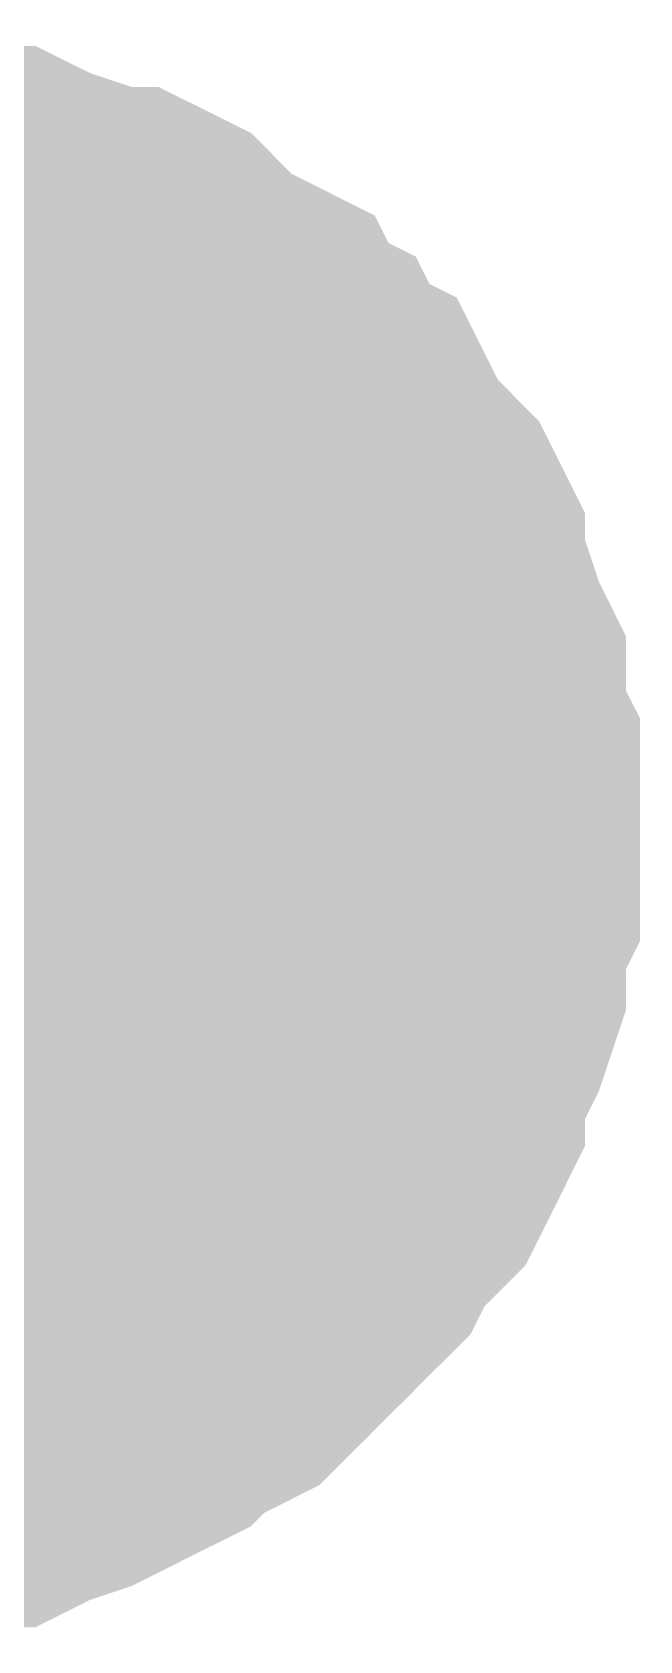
# Model space of a CAD drawing. Header units: inches. Extents: x 0 to 432, y 0 to 280.
# Drawn here: x 177.961 to 178.461, y 126.333 to 127.654 of the extents above; entities that cross this region are included whole.
import ezdxf

# ---------------------------------------------------------------- set-up
doc = ezdxf.new("R2010")
doc.units = ezdxf.units.IN
doc.layers.add('Sheet', color=255, linetype='Continuous')

msp = doc.modelspace()

# ---------------------------------------------------------------- linework, layer by layer
at = {"layer": 'Sheet'}
for points in [[(177.8053, 127.5043, 0.2997, 0.2997, 0), (177.8277, 127.5043, 0.2997, 0.2997, 0), (177.8614, 127.5043, 0.2997, 0.2997, 0), (177.8839, 127.4931, 0.2997, 0.2997, 0), (177.9064, 127.4931, 0.2997, 0.2997, 0), (177.9288, 127.4931, 0.2997, 0.2997, 0), (177.9513, 127.4819, 0.2997, 0.2997, 0), (177.985, 127.4706, 0.2997, 0.2997, 0), (178.0074, 127.4594, 0.2997, 0.2997, 0), (178.0299, 127.4594, 0.2997, 0.2997, 0), (178.0524, 127.4482, 0.2997, 0.2997, 0), (178.0636, 127.4369, 0.2997, 0.2997, 0), (178.0861, 127.4145, 0.2997, 0.2997, 0), (178.1085, 127.4033, 0.2997, 0.2997, 0), (178.131, 127.392, 0.2997, 0.2997, 0), (178.1422, 127.3696, 0.2997, 0.2997, 0), (178.1647, 127.3583, 0.2997, 0.2997, 0), (178.1759, 127.3359, 0.2997, 0.2997, 0), (178.1984, 127.3246, 0.2997, 0.2997, 0), (178.2096, 127.3022, 0.2997, 0.2997, 0), (178.2208, 127.2797, 0.2997, 0.2997, 0), (178.2433, 127.2573, 0.2997, 0.2997, 0), (178.2545, 127.246, 0.2997, 0.2997, 0), (178.2657, 127.2236, 0.2997, 0.2997, 0), (178.2657, 127.2011, 0.2997, 0.2997, 0), (178.277, 127.1787, 0.2997, 0.2997, 0), (178.2882, 127.145, 0.2997, 0.2997, 0), (178.2994, 127.1225, 0.2997, 0.2997, 0), (178.2994, 127.1, 0.2997, 0.2997, 0), (178.2994, 127.0776, 0.2997, 0.2997, 0), (178.3107, 127.0551, 0.2997, 0.2997, 0), (178.3107, 127.0214, 0.2997, 0.2997, 0), (178.3107, 126.999, 0.2997, 0.2997, 0)], [(177.8053, 127.5043, 0.2997, 0.2997, 0), (177.8277, 127.5043, 0.2997, 0.2997, 0), (177.8614, 127.5043, 0.2997, 0.2997, 0), (177.8839, 127.4931, 0.2997, 0.2997, 0), (177.9064, 127.4931, 0.2997, 0.2997, 0), (177.9288, 127.4931, 0.2997, 0.2997, 0), (177.9513, 127.4819, 0.2997, 0.2997, 0), (177.985, 127.4706, 0.2997, 0.2997, 0), (178.0074, 127.4594, 0.2997, 0.2997, 0), (178.0299, 127.4594, 0.2997, 0.2997, 0), (178.0524, 127.4482, 0.2997, 0.2997, 0), (178.0636, 127.4369, 0.2997, 0.2997, 0), (178.0861, 127.4145, 0.2997, 0.2997, 0), (178.1085, 127.4033, 0.2997, 0.2997, 0), (178.131, 127.392, 0.2997, 0.2997, 0), (178.1422, 127.3696, 0.2997, 0.2997, 0), (178.1647, 127.3583, 0.2997, 0.2997, 0), (178.1759, 127.3359, 0.2997, 0.2997, 0), (178.1984, 127.3246, 0.2997, 0.2997, 0), (178.2096, 127.3022, 0.2997, 0.2997, 0), (178.2208, 127.2797, 0.2997, 0.2997, 0), (178.2433, 127.2573, 0.2997, 0.2997, 0), (178.2545, 127.246, 0.2997, 0.2997, 0), (178.2657, 127.2236, 0.2997, 0.2997, 0), (178.2657, 127.2011, 0.2997, 0.2997, 0), (178.277, 127.1787, 0.2997, 0.2997, 0), (178.2882, 127.145, 0.2997, 0.2997, 0), (178.2994, 127.1225, 0.2997, 0.2997, 0), (178.2994, 127.1, 0.2997, 0.2997, 0), (178.2994, 127.0776, 0.2997, 0.2997, 0), (178.3107, 127.0551, 0.2997, 0.2997, 0), (178.3107, 127.0214, 0.2997, 0.2997, 0), (178.3107, 126.999, 0.2997, 0.2997, 0)], [(177.8053, 127.5043, 0.2997, 0.2997, 0), (177.8277, 127.5043, 0.2997, 0.2997, 0), (177.8614, 127.5043, 0.2997, 0.2997, 0), (177.8839, 127.4931, 0.2997, 0.2997, 0), (177.9064, 127.4931, 0.2997, 0.2997, 0), (177.9288, 127.4931, 0.2997, 0.2997, 0), (177.9513, 127.4819, 0.2997, 0.2997, 0), (177.985, 127.4706, 0.2997, 0.2997, 0), (178.0074, 127.4594, 0.2997, 0.2997, 0), (178.0299, 127.4594, 0.2997, 0.2997, 0), (178.0524, 127.4482, 0.2997, 0.2997, 0), (178.0636, 127.4369, 0.2997, 0.2997, 0), (178.0861, 127.4145, 0.2997, 0.2997, 0), (178.1085, 127.4033, 0.2997, 0.2997, 0), (178.131, 127.392, 0.2997, 0.2997, 0), (178.1422, 127.3696, 0.2997, 0.2997, 0), (178.1647, 127.3583, 0.2997, 0.2997, 0), (178.1759, 127.3359, 0.2997, 0.2997, 0), (178.1984, 127.3246, 0.2997, 0.2997, 0), (178.2096, 127.3022, 0.2997, 0.2997, 0), (178.2208, 127.2797, 0.2997, 0.2997, 0), (178.2433, 127.2573, 0.2997, 0.2997, 0), (178.2545, 127.246, 0.2997, 0.2997, 0), (178.2657, 127.2236, 0.2997, 0.2997, 0), (178.2657, 127.2011, 0.2997, 0.2997, 0), (178.277, 127.1787, 0.2997, 0.2997, 0), (178.2882, 127.145, 0.2997, 0.2997, 0), (178.2994, 127.1225, 0.2997, 0.2997, 0), (178.2994, 127.1, 0.2997, 0.2997, 0), (178.2994, 127.0776, 0.2997, 0.2997, 0), (178.3107, 127.0551, 0.2997, 0.2997, 0), (178.3107, 127.0214, 0.2997, 0.2997, 0), (178.3107, 126.999, 0.2997, 0.2997, 0)], [(177.8053, 127.5043, 0.2997, 0.2997, 0), (177.8277, 127.5043, 0.2997, 0.2997, 0), (177.8614, 127.5043, 0.2997, 0.2997, 0), (177.8839, 127.4931, 0.2997, 0.2997, 0), (177.9064, 127.4931, 0.2997, 0.2997, 0), (177.9288, 127.4931, 0.2997, 0.2997, 0), (177.9513, 127.4819, 0.2997, 0.2997, 0), (177.985, 127.4706, 0.2997, 0.2997, 0), (178.0074, 127.4594, 0.2997, 0.2997, 0), (178.0299, 127.4594, 0.2997, 0.2997, 0), (178.0524, 127.4482, 0.2997, 0.2997, 0), (178.0636, 127.4369, 0.2997, 0.2997, 0), (178.0861, 127.4145, 0.2997, 0.2997, 0), (178.1085, 127.4033, 0.2997, 0.2997, 0), (178.131, 127.392, 0.2997, 0.2997, 0), (178.1422, 127.3696, 0.2997, 0.2997, 0), (178.1647, 127.3583, 0.2997, 0.2997, 0), (178.1759, 127.3359, 0.2997, 0.2997, 0), (178.1984, 127.3246, 0.2997, 0.2997, 0), (178.2096, 127.3022, 0.2997, 0.2997, 0), (178.2208, 127.2797, 0.2997, 0.2997, 0), (178.2433, 127.2573, 0.2997, 0.2997, 0), (178.2545, 127.246, 0.2997, 0.2997, 0), (178.2657, 127.2236, 0.2997, 0.2997, 0), (178.2657, 127.2011, 0.2997, 0.2997, 0), (178.277, 127.1787, 0.2997, 0.2997, 0), (178.2882, 127.145, 0.2997, 0.2997, 0), (178.2994, 127.1225, 0.2997, 0.2997, 0), (178.2994, 127.1, 0.2997, 0.2997, 0), (178.2994, 127.0776, 0.2997, 0.2997, 0), (178.3107, 127.0551, 0.2997, 0.2997, 0), (178.3107, 127.0214, 0.2997, 0.2997, 0), (178.3107, 126.999, 0.2997, 0.2997, 0)], [(177.9064, 127.4931, 0.0991, 0.0991, 0), (177.9288, 127.4931, 0.0991, 0.0991, 0), (177.9513, 127.4819, 0.0991, 0.0991, 0), (177.985, 127.4706, 0.0991, 0.0991, 0), (178.0074, 127.4594, 0.0991, 0.0991, 0), (178.0299, 127.4594, 0.0991, 0.0991, 0), (178.0524, 127.4482, 0.0991, 0.0991, 0), (178.0636, 127.4369, 0.0991, 0.0991, 0), (178.0861, 127.4145, 0.0991, 0.0991, 0), (178.1085, 127.4033, 0.0991, 0.0991, 0), (178.131, 127.392, 0.0991, 0.0991, 0), (178.1422, 127.3696, 0.0991, 0.0991, 0), (178.1647, 127.3583, 0.0991, 0.0991, 0), (178.1759, 127.3359, 0.0991, 0.0991, 0), (178.1984, 127.3246, 0.0991, 0.0991, 0), (178.2096, 127.3022, 0.0991, 0.0991, 0), (178.2208, 127.2797, 0.0991, 0.0991, 0), (178.2433, 127.2573, 0.0991, 0.0991, 0), (178.2545, 127.246, 0.0991, 0.0991, 0), (178.2657, 127.2236, 0.0991, 0.0991, 0), (178.2657, 127.2011, 0.0991, 0.0991, 0), (178.277, 127.1787, 0.0991, 0.0991, 0), (178.2882, 127.145, 0.0991, 0.0991, 0), (178.2994, 127.1225, 0.0991, 0.0991, 0), (178.2994, 127.1, 0.0991, 0.0991, 0), (178.2994, 127.0776, 0.0991, 0.0991, 0), (178.3107, 127.0551, 0.0991, 0.0991, 0), (178.3107, 127.0214, 0.0991, 0.0991, 0), (178.3107, 126.999, 0.0991, 0.0991, 0)], [(177.9064, 127.4931, 0.0991, 0.0991, 0), (177.9288, 127.4931, 0.0991, 0.0991, 0), (177.9513, 127.4819, 0.0991, 0.0991, 0), (177.985, 127.4706, 0.0991, 0.0991, 0), (178.0074, 127.4594, 0.0991, 0.0991, 0), (178.0299, 127.4594, 0.0991, 0.0991, 0), (178.0524, 127.4482, 0.0991, 0.0991, 0), (178.0636, 127.4369, 0.0991, 0.0991, 0), (178.0861, 127.4145, 0.0991, 0.0991, 0), (178.1085, 127.4033, 0.0991, 0.0991, 0), (178.131, 127.392, 0.0991, 0.0991, 0), (178.1422, 127.3696, 0.0991, 0.0991, 0), (178.1647, 127.3583, 0.0991, 0.0991, 0), (178.1759, 127.3359, 0.0991, 0.0991, 0), (178.1984, 127.3246, 0.0991, 0.0991, 0), (178.2096, 127.3022, 0.0991, 0.0991, 0), (178.2208, 127.2797, 0.0991, 0.0991, 0), (178.2433, 127.2573, 0.0991, 0.0991, 0), (178.2545, 127.246, 0.0991, 0.0991, 0), (178.2657, 127.2236, 0.0991, 0.0991, 0), (178.2657, 127.2011, 0.0991, 0.0991, 0), (178.277, 127.1787, 0.0991, 0.0991, 0), (178.2882, 127.145, 0.0991, 0.0991, 0), (178.2994, 127.1225, 0.0991, 0.0991, 0), (178.2994, 127.1, 0.0991, 0.0991, 0), (178.2994, 127.0776, 0.0991, 0.0991, 0), (178.3107, 127.0551, 0.0991, 0.0991, 0), (178.3107, 127.0214, 0.0991, 0.0991, 0), (178.3107, 126.999, 0.0991, 0.0991, 0)], [(177.9064, 127.4931, 0.0991, 0.0991, 0), (177.9288, 127.4931, 0.0991, 0.0991, 0), (177.9513, 127.4819, 0.0991, 0.0991, 0), (177.985, 127.4706, 0.0991, 0.0991, 0), (178.0074, 127.4594, 0.0991, 0.0991, 0), (178.0299, 127.4594, 0.0991, 0.0991, 0), (178.0524, 127.4482, 0.0991, 0.0991, 0), (178.0636, 127.4369, 0.0991, 0.0991, 0), (178.0861, 127.4145, 0.0991, 0.0991, 0), (178.1085, 127.4033, 0.0991, 0.0991, 0), (178.131, 127.392, 0.0991, 0.0991, 0), (178.1422, 127.3696, 0.0991, 0.0991, 0), (178.1647, 127.3583, 0.0991, 0.0991, 0), (178.1759, 127.3359, 0.0991, 0.0991, 0), (178.1984, 127.3246, 0.0991, 0.0991, 0), (178.2096, 127.3022, 0.0991, 0.0991, 0), (178.2208, 127.2797, 0.0991, 0.0991, 0), (178.2433, 127.2573, 0.0991, 0.0991, 0), (178.2545, 127.246, 0.0991, 0.0991, 0), (178.2657, 127.2236, 0.0991, 0.0991, 0), (178.2657, 127.2011, 0.0991, 0.0991, 0), (178.277, 127.1787, 0.0991, 0.0991, 0), (178.2882, 127.145, 0.0991, 0.0991, 0), (178.2994, 127.1225, 0.0991, 0.0991, 0), (178.2994, 127.1, 0.0991, 0.0991, 0), (178.2994, 127.0776, 0.0991, 0.0991, 0), (178.3107, 127.0551, 0.0991, 0.0991, 0), (178.3107, 127.0214, 0.0991, 0.0991, 0), (178.3107, 126.999, 0.0991, 0.0991, 0)], [(177.9064, 127.4931, 0.0991, 0.0991, 0), (177.9288, 127.4931, 0.0991, 0.0991, 0), (177.9513, 127.4819, 0.0991, 0.0991, 0), (177.985, 127.4706, 0.0991, 0.0991, 0), (178.0074, 127.4594, 0.0991, 0.0991, 0), (178.0299, 127.4594, 0.0991, 0.0991, 0), (178.0524, 127.4482, 0.0991, 0.0991, 0), (178.0636, 127.4369, 0.0991, 0.0991, 0), (178.0861, 127.4145, 0.0991, 0.0991, 0), (178.1085, 127.4033, 0.0991, 0.0991, 0), (178.131, 127.392, 0.0991, 0.0991, 0), (178.1422, 127.3696, 0.0991, 0.0991, 0), (178.1647, 127.3583, 0.0991, 0.0991, 0), (178.1759, 127.3359, 0.0991, 0.0991, 0), (178.1984, 127.3246, 0.0991, 0.0991, 0), (178.2096, 127.3022, 0.0991, 0.0991, 0), (178.2208, 127.2797, 0.0991, 0.0991, 0), (178.2433, 127.2573, 0.0991, 0.0991, 0), (178.2545, 127.246, 0.0991, 0.0991, 0), (178.2657, 127.2236, 0.0991, 0.0991, 0), (178.2657, 127.2011, 0.0991, 0.0991, 0), (178.277, 127.1787, 0.0991, 0.0991, 0), (178.2882, 127.145, 0.0991, 0.0991, 0), (178.2994, 127.1225, 0.0991, 0.0991, 0), (178.2994, 127.1, 0.0991, 0.0991, 0), (178.2994, 127.0776, 0.0991, 0.0991, 0), (178.3107, 127.0551, 0.0991, 0.0991, 0), (178.3107, 127.0214, 0.0991, 0.0991, 0), (178.3107, 126.999, 0.0991, 0.0991, 0)], [(178.3107, 126.999, 0.2997, 0.2997, 0), (178.3107, 126.9765, 0.2997, 0.2997, 0), (178.3107, 126.9428, 0.2997, 0.2997, 0), (178.2994, 126.9204, 0.2997, 0.2997, 0), (178.2994, 126.8979, 0.2997, 0.2997, 0), (178.2994, 126.8755, 0.2997, 0.2997, 0), (178.2882, 126.8418, 0.2997, 0.2997, 0), (178.277, 126.8193, 0.2997, 0.2997, 0), (178.2657, 126.7968, 0.2997, 0.2997, 0), (178.2657, 126.7744, 0.2997, 0.2997, 0), (178.2545, 126.7519, 0.2997, 0.2997, 0), (178.2433, 126.7295, 0.2997, 0.2997, 0), (178.2208, 126.707, 0.2997, 0.2997, 0), (178.2096, 126.6958, 0.2997, 0.2997, 0), (178.1984, 126.6733, 0.2997, 0.2997, 0), (178.1759, 126.6509, 0.2997, 0.2997, 0), (178.1647, 126.6396, 0.2997, 0.2997, 0), (178.1422, 126.6172, 0.2997, 0.2997, 0), (178.131, 126.6059, 0.2997, 0.2997, 0), (178.1085, 126.5835, 0.2997, 0.2997, 0), (178.0861, 126.5722, 0.2997, 0.2997, 0), (178.0636, 126.561, 0.2997, 0.2997, 0), (178.0524, 126.5498, 0.2997, 0.2997, 0), (178.0299, 126.5386, 0.2997, 0.2997, 0), (178.0074, 126.5273, 0.2997, 0.2997, 0), (177.985, 126.5161, 0.2997, 0.2997, 0), (177.9513, 126.5049, 0.2997, 0.2997, 0), (177.9288, 126.4936, 0.2997, 0.2997, 0), (177.9064, 126.4936, 0.2997, 0.2997, 0), (177.8839, 126.4936, 0.2997, 0.2997, 0), (177.8614, 126.4824, 0.2997, 0.2997, 0), (177.8277, 126.4824, 0.2997, 0.2997, 0), (177.8053, 126.4824, 0.2997, 0.2997, 0)], [(178.3107, 126.999, 0.2997, 0.2997, 0), (178.3107, 126.9765, 0.2997, 0.2997, 0), (178.3107, 126.9428, 0.2997, 0.2997, 0), (178.2994, 126.9204, 0.2997, 0.2997, 0), (178.2994, 126.8979, 0.2997, 0.2997, 0), (178.2994, 126.8755, 0.2997, 0.2997, 0), (178.2882, 126.8418, 0.2997, 0.2997, 0), (178.277, 126.8193, 0.2997, 0.2997, 0), (178.2657, 126.7968, 0.2997, 0.2997, 0), (178.2657, 126.7744, 0.2997, 0.2997, 0), (178.2545, 126.7519, 0.2997, 0.2997, 0), (178.2433, 126.7295, 0.2997, 0.2997, 0), (178.2208, 126.707, 0.2997, 0.2997, 0), (178.2096, 126.6958, 0.2997, 0.2997, 0), (178.1984, 126.6733, 0.2997, 0.2997, 0), (178.1759, 126.6509, 0.2997, 0.2997, 0), (178.1647, 126.6396, 0.2997, 0.2997, 0), (178.1422, 126.6172, 0.2997, 0.2997, 0), (178.131, 126.6059, 0.2997, 0.2997, 0), (178.1085, 126.5835, 0.2997, 0.2997, 0), (178.0861, 126.5722, 0.2997, 0.2997, 0), (178.0636, 126.561, 0.2997, 0.2997, 0), (178.0524, 126.5498, 0.2997, 0.2997, 0), (178.0299, 126.5386, 0.2997, 0.2997, 0), (178.0074, 126.5273, 0.2997, 0.2997, 0), (177.985, 126.5161, 0.2997, 0.2997, 0), (177.9513, 126.5049, 0.2997, 0.2997, 0), (177.9288, 126.4936, 0.2997, 0.2997, 0), (177.9064, 126.4936, 0.2997, 0.2997, 0), (177.8839, 126.4936, 0.2997, 0.2997, 0), (177.8614, 126.4824, 0.2997, 0.2997, 0), (177.8277, 126.4824, 0.2997, 0.2997, 0), (177.8053, 126.4824, 0.2997, 0.2997, 0)], [(178.3107, 126.999, 0.2997, 0.2997, 0), (178.3107, 126.9765, 0.2997, 0.2997, 0), (178.3107, 126.9428, 0.2997, 0.2997, 0), (178.2994, 126.9204, 0.2997, 0.2997, 0), (178.2994, 126.8979, 0.2997, 0.2997, 0), (178.2994, 126.8755, 0.2997, 0.2997, 0), (178.2882, 126.8418, 0.2997, 0.2997, 0), (178.277, 126.8193, 0.2997, 0.2997, 0), (178.2657, 126.7968, 0.2997, 0.2997, 0), (178.2657, 126.7744, 0.2997, 0.2997, 0), (178.2545, 126.7519, 0.2997, 0.2997, 0), (178.2433, 126.7295, 0.2997, 0.2997, 0), (178.2208, 126.707, 0.2997, 0.2997, 0), (178.2096, 126.6958, 0.2997, 0.2997, 0), (178.1984, 126.6733, 0.2997, 0.2997, 0), (178.1759, 126.6509, 0.2997, 0.2997, 0), (178.1647, 126.6396, 0.2997, 0.2997, 0), (178.1422, 126.6172, 0.2997, 0.2997, 0), (178.131, 126.6059, 0.2997, 0.2997, 0), (178.1085, 126.5835, 0.2997, 0.2997, 0), (178.0861, 126.5722, 0.2997, 0.2997, 0), (178.0636, 126.561, 0.2997, 0.2997, 0), (178.0524, 126.5498, 0.2997, 0.2997, 0), (178.0299, 126.5386, 0.2997, 0.2997, 0), (178.0074, 126.5273, 0.2997, 0.2997, 0), (177.985, 126.5161, 0.2997, 0.2997, 0), (177.9513, 126.5049, 0.2997, 0.2997, 0), (177.9288, 126.4936, 0.2997, 0.2997, 0), (177.9064, 126.4936, 0.2997, 0.2997, 0), (177.8839, 126.4936, 0.2997, 0.2997, 0), (177.8614, 126.4824, 0.2997, 0.2997, 0), (177.8277, 126.4824, 0.2997, 0.2997, 0), (177.8053, 126.4824, 0.2997, 0.2997, 0)], [(178.3107, 126.999, 0.2997, 0.2997, 0), (178.3107, 126.9765, 0.2997, 0.2997, 0), (178.3107, 126.9428, 0.2997, 0.2997, 0), (178.2994, 126.9204, 0.2997, 0.2997, 0), (178.2994, 126.8979, 0.2997, 0.2997, 0), (178.2994, 126.8755, 0.2997, 0.2997, 0), (178.2882, 126.8418, 0.2997, 0.2997, 0), (178.277, 126.8193, 0.2997, 0.2997, 0), (178.2657, 126.7968, 0.2997, 0.2997, 0), (178.2657, 126.7744, 0.2997, 0.2997, 0), (178.2545, 126.7519, 0.2997, 0.2997, 0), (178.2433, 126.7295, 0.2997, 0.2997, 0), (178.2208, 126.707, 0.2997, 0.2997, 0), (178.2096, 126.6958, 0.2997, 0.2997, 0), (178.1984, 126.6733, 0.2997, 0.2997, 0), (178.1759, 126.6509, 0.2997, 0.2997, 0), (178.1647, 126.6396, 0.2997, 0.2997, 0), (178.1422, 126.6172, 0.2997, 0.2997, 0), (178.131, 126.6059, 0.2997, 0.2997, 0), (178.1085, 126.5835, 0.2997, 0.2997, 0), (178.0861, 126.5722, 0.2997, 0.2997, 0), (178.0636, 126.561, 0.2997, 0.2997, 0), (178.0524, 126.5498, 0.2997, 0.2997, 0), (178.0299, 126.5386, 0.2997, 0.2997, 0), (178.0074, 126.5273, 0.2997, 0.2997, 0), (177.985, 126.5161, 0.2997, 0.2997, 0), (177.9513, 126.5049, 0.2997, 0.2997, 0), (177.9288, 126.4936, 0.2997, 0.2997, 0), (177.9064, 126.4936, 0.2997, 0.2997, 0), (177.8839, 126.4936, 0.2997, 0.2997, 0), (177.8614, 126.4824, 0.2997, 0.2997, 0), (177.8277, 126.4824, 0.2997, 0.2997, 0), (177.8053, 126.4824, 0.2997, 0.2997, 0)], [(178.3107, 126.999, 0.2997, 0.2997, 0), (178.3107, 126.999, 0.2997, 0.2997, 0), (178.3107, 126.999, 0.2997, 0.2997, 0), (178.3107, 126.999, 0.2997, 0.2997, 0), (178.3107, 126.999, 0.2997, 0.2997, 0), (178.3107, 126.999, 0.2997, 0.2997, 0), (178.3107, 126.999, 0.2997, 0.2997, 0), (178.3107, 126.999, 0.2997, 0.2997, 0), (178.3107, 126.999, 0.2997, 0.2997, 0), (178.3107, 126.999, 0.2997, 0.2997, 0), (178.3107, 126.999, 0.2997, 0.2997, 0), (178.3107, 126.999, 0.2997, 0.2997, 0), (178.3107, 126.999, 0.2997, 0.2997, 0), (178.3107, 126.999, 0.2997, 0.2997, 0), (178.3107, 126.999, 0.2997, 0.2997, 0), (178.3107, 126.999, 0.2997, 0.2997, 0), (178.3107, 126.999, 0.2997, 0.2997, 0), (178.3107, 126.999, 0.2997, 0.2997, 0), (178.3107, 126.999, 0.2997, 0.2997, 0), (178.3107, 126.999, 0.2997, 0.2997, 0), (178.3107, 126.999, 0.2997, 0.2997, 0), (178.3107, 126.999, 0.2997, 0.2997, 0), (178.3107, 126.999, 0.2997, 0.2997, 0), (178.3107, 126.999, 0.2997, 0.2997, 0), (178.3107, 126.999, 0.2997, 0.2997, 0), (178.3107, 126.999, 0.2997, 0.2997, 0), (178.3107, 126.999, 0.2997, 0.2997, 0), (178.3107, 126.999, 0.2997, 0.2997, 0), (178.3107, 126.999, 0.2997, 0.2997, 0), (178.3107, 126.999, 0.2997, 0.2997, 0), (178.3107, 126.999, 0.2997, 0.2997, 0), (178.3107, 126.999, 0.2997, 0.2997, 0), (178.3107, 126.999, 0.2997, 0.2997, 0)], [(178.3107, 126.999, 0.2997, 0.2997, 0), (178.3107, 126.999, 0.2997, 0.2997, 0)], [(178.3107, 126.999, 0.2997, 0.2997, 0), (178.3107, 126.999, 0.2997, 0.2997, 0), (178.3107, 126.999, 0.2997, 0.2997, 0), (178.3107, 126.999, 0.2997, 0.2997, 0), (178.3107, 126.999, 0.2997, 0.2997, 0), (178.3107, 126.999, 0.2997, 0.2997, 0), (178.3107, 126.999, 0.2997, 0.2997, 0), (178.3107, 126.999, 0.2997, 0.2997, 0), (178.3107, 126.999, 0.2997, 0.2997, 0), (178.3107, 126.999, 0.2997, 0.2997, 0), (178.3107, 126.999, 0.2997, 0.2997, 0), (178.3107, 126.999, 0.2997, 0.2997, 0), (178.3107, 126.999, 0.2997, 0.2997, 0), (178.3107, 126.999, 0.2997, 0.2997, 0), (178.3107, 126.999, 0.2997, 0.2997, 0), (178.3107, 126.999, 0.2997, 0.2997, 0), (178.3107, 126.999, 0.2997, 0.2997, 0), (178.3107, 126.999, 0.2997, 0.2997, 0), (178.3107, 126.999, 0.2997, 0.2997, 0), (178.3107, 126.999, 0.2997, 0.2997, 0), (178.3107, 126.999, 0.2997, 0.2997, 0), (178.3107, 126.999, 0.2997, 0.2997, 0), (178.3107, 126.999, 0.2997, 0.2997, 0), (178.3107, 126.999, 0.2997, 0.2997, 0), (178.3107, 126.999, 0.2997, 0.2997, 0), (178.3107, 126.999, 0.2997, 0.2997, 0), (178.3107, 126.999, 0.2997, 0.2997, 0), (178.3107, 126.999, 0.2997, 0.2997, 0), (178.3107, 126.999, 0.2997, 0.2997, 0), (178.3107, 126.999, 0.2997, 0.2997, 0), (178.3107, 126.999, 0.2997, 0.2997, 0), (178.3107, 126.999, 0.2997, 0.2997, 0), (178.3107, 126.999, 0.2997, 0.2997, 0)], [(178.3107, 126.999, 0.2997, 0.2997, 0), (178.3107, 126.999, 0.2997, 0.2997, 0)], [(178.3107, 126.999, 0.2997, 0.2997, 0), (178.3107, 126.999, 0.2997, 0.2997, 0), (178.3107, 126.999, 0.2997, 0.2997, 0), (178.3107, 126.999, 0.2997, 0.2997, 0), (178.3107, 126.999, 0.2997, 0.2997, 0), (178.3107, 126.999, 0.2997, 0.2997, 0), (178.3107, 126.999, 0.2997, 0.2997, 0), (178.3107, 126.999, 0.2997, 0.2997, 0), (178.3107, 126.999, 0.2997, 0.2997, 0), (178.3107, 126.999, 0.2997, 0.2997, 0), (178.3107, 126.999, 0.2997, 0.2997, 0), (178.3107, 126.999, 0.2997, 0.2997, 0), (178.3107, 126.999, 0.2997, 0.2997, 0), (178.3107, 126.999, 0.2997, 0.2997, 0), (178.3107, 126.999, 0.2997, 0.2997, 0), (178.3107, 126.999, 0.2997, 0.2997, 0), (178.3107, 126.999, 0.2997, 0.2997, 0), (178.3107, 126.999, 0.2997, 0.2997, 0), (178.3107, 126.999, 0.2997, 0.2997, 0), (178.3107, 126.999, 0.2997, 0.2997, 0), (178.3107, 126.999, 0.2997, 0.2997, 0), (178.3107, 126.999, 0.2997, 0.2997, 0), (178.3107, 126.999, 0.2997, 0.2997, 0), (178.3107, 126.999, 0.2997, 0.2997, 0), (178.3107, 126.999, 0.2997, 0.2997, 0), (178.3107, 126.999, 0.2997, 0.2997, 0), (178.3107, 126.999, 0.2997, 0.2997, 0), (178.3107, 126.999, 0.2997, 0.2997, 0), (178.3107, 126.999, 0.2997, 0.2997, 0), (178.3107, 126.999, 0.2997, 0.2997, 0), (178.3107, 126.999, 0.2997, 0.2997, 0), (178.3107, 126.999, 0.2997, 0.2997, 0), (178.3107, 126.999, 0.2997, 0.2997, 0)], [(178.3107, 126.999, 0.2997, 0.2997, 0), (178.3107, 126.999, 0.2997, 0.2997, 0)], [(178.3107, 126.999, 0.2997, 0.2997, 0), (178.3107, 126.999, 0.2997, 0.2997, 0), (178.3107, 126.999, 0.2997, 0.2997, 0), (178.3107, 126.999, 0.2997, 0.2997, 0), (178.3107, 126.999, 0.2997, 0.2997, 0), (178.3107, 126.999, 0.2997, 0.2997, 0), (178.3107, 126.999, 0.2997, 0.2997, 0), (178.3107, 126.999, 0.2997, 0.2997, 0), (178.3107, 126.999, 0.2997, 0.2997, 0), (178.3107, 126.999, 0.2997, 0.2997, 0), (178.3107, 126.999, 0.2997, 0.2997, 0), (178.3107, 126.999, 0.2997, 0.2997, 0), (178.3107, 126.999, 0.2997, 0.2997, 0), (178.3107, 126.999, 0.2997, 0.2997, 0), (178.3107, 126.999, 0.2997, 0.2997, 0), (178.3107, 126.999, 0.2997, 0.2997, 0), (178.3107, 126.999, 0.2997, 0.2997, 0), (178.3107, 126.999, 0.2997, 0.2997, 0), (178.3107, 126.999, 0.2997, 0.2997, 0), (178.3107, 126.999, 0.2997, 0.2997, 0), (178.3107, 126.999, 0.2997, 0.2997, 0), (178.3107, 126.999, 0.2997, 0.2997, 0), (178.3107, 126.999, 0.2997, 0.2997, 0), (178.3107, 126.999, 0.2997, 0.2997, 0), (178.3107, 126.999, 0.2997, 0.2997, 0), (178.3107, 126.999, 0.2997, 0.2997, 0), (178.3107, 126.999, 0.2997, 0.2997, 0), (178.3107, 126.999, 0.2997, 0.2997, 0), (178.3107, 126.999, 0.2997, 0.2997, 0), (178.3107, 126.999, 0.2997, 0.2997, 0), (178.3107, 126.999, 0.2997, 0.2997, 0), (178.3107, 126.999, 0.2997, 0.2997, 0), (178.3107, 126.999, 0.2997, 0.2997, 0)], [(178.3107, 126.999, 0.2997, 0.2997, 0), (178.3107, 126.999, 0.2997, 0.2997, 0)], [(178.3107, 126.999, 0.0991, 0.0991, 0), (178.3107, 126.9765, 0.0991, 0.0991, 0), (178.3107, 126.9428, 0.0991, 0.0991, 0), (178.2994, 126.9204, 0.0991, 0.0991, 0), (178.2994, 126.8979, 0.0991, 0.0991, 0), (178.2994, 126.8755, 0.0991, 0.0991, 0), (178.2882, 126.8418, 0.0991, 0.0991, 0), (178.277, 126.8193, 0.0991, 0.0991, 0), (178.2657, 126.7968, 0.0991, 0.0991, 0), (178.2657, 126.7744, 0.0991, 0.0991, 0), (178.2545, 126.7519, 0.0991, 0.0991, 0), (178.2433, 126.7295, 0.0991, 0.0991, 0), (178.2208, 126.707, 0.0991, 0.0991, 0), (178.2096, 126.6958, 0.0991, 0.0991, 0), (178.1984, 126.6733, 0.0991, 0.0991, 0), (178.1759, 126.6509, 0.0991, 0.0991, 0), (178.1647, 126.6396, 0.0991, 0.0991, 0), (178.1422, 126.6172, 0.0991, 0.0991, 0), (178.131, 126.6059, 0.0991, 0.0991, 0), (178.1085, 126.5835, 0.0991, 0.0991, 0), (178.0861, 126.5722, 0.0991, 0.0991, 0), (178.0636, 126.561, 0.0991, 0.0991, 0), (178.0524, 126.5498, 0.0991, 0.0991, 0), (178.0299, 126.5386, 0.0991, 0.0991, 0), (178.0074, 126.5273, 0.0991, 0.0991, 0), (177.985, 126.5161, 0.0991, 0.0991, 0), (177.9513, 126.5049, 0.0991, 0.0991, 0), (177.9288, 126.4936, 0.0991, 0.0991, 0), (177.9064, 126.4936, 0.0991, 0.0991, 0)], [(178.3107, 126.999, 0.0991, 0.0991, 0), (178.3107, 126.9765, 0.0991, 0.0991, 0), (178.3107, 126.9428, 0.0991, 0.0991, 0), (178.2994, 126.9204, 0.0991, 0.0991, 0), (178.2994, 126.8979, 0.0991, 0.0991, 0), (178.2994, 126.8755, 0.0991, 0.0991, 0), (178.2882, 126.8418, 0.0991, 0.0991, 0), (178.277, 126.8193, 0.0991, 0.0991, 0), (178.2657, 126.7968, 0.0991, 0.0991, 0), (178.2657, 126.7744, 0.0991, 0.0991, 0), (178.2545, 126.7519, 0.0991, 0.0991, 0), (178.2433, 126.7295, 0.0991, 0.0991, 0), (178.2208, 126.707, 0.0991, 0.0991, 0), (178.2096, 126.6958, 0.0991, 0.0991, 0), (178.1984, 126.6733, 0.0991, 0.0991, 0), (178.1759, 126.6509, 0.0991, 0.0991, 0), (178.1647, 126.6396, 0.0991, 0.0991, 0), (178.1422, 126.6172, 0.0991, 0.0991, 0), (178.131, 126.6059, 0.0991, 0.0991, 0), (178.1085, 126.5835, 0.0991, 0.0991, 0), (178.0861, 126.5722, 0.0991, 0.0991, 0), (178.0636, 126.561, 0.0991, 0.0991, 0), (178.0524, 126.5498, 0.0991, 0.0991, 0), (178.0299, 126.5386, 0.0991, 0.0991, 0), (178.0074, 126.5273, 0.0991, 0.0991, 0), (177.985, 126.5161, 0.0991, 0.0991, 0), (177.9513, 126.5049, 0.0991, 0.0991, 0), (177.9288, 126.4936, 0.0991, 0.0991, 0), (177.9064, 126.4936, 0.0991, 0.0991, 0)], [(178.3107, 126.999, 0.0991, 0.0991, 0), (178.3107, 126.9765, 0.0991, 0.0991, 0), (178.3107, 126.9428, 0.0991, 0.0991, 0), (178.2994, 126.9204, 0.0991, 0.0991, 0), (178.2994, 126.8979, 0.0991, 0.0991, 0), (178.2994, 126.8755, 0.0991, 0.0991, 0), (178.2882, 126.8418, 0.0991, 0.0991, 0), (178.277, 126.8193, 0.0991, 0.0991, 0), (178.2657, 126.7968, 0.0991, 0.0991, 0), (178.2657, 126.7744, 0.0991, 0.0991, 0), (178.2545, 126.7519, 0.0991, 0.0991, 0), (178.2433, 126.7295, 0.0991, 0.0991, 0), (178.2208, 126.707, 0.0991, 0.0991, 0), (178.2096, 126.6958, 0.0991, 0.0991, 0), (178.1984, 126.6733, 0.0991, 0.0991, 0), (178.1759, 126.6509, 0.0991, 0.0991, 0), (178.1647, 126.6396, 0.0991, 0.0991, 0), (178.1422, 126.6172, 0.0991, 0.0991, 0), (178.131, 126.6059, 0.0991, 0.0991, 0), (178.1085, 126.5835, 0.0991, 0.0991, 0), (178.0861, 126.5722, 0.0991, 0.0991, 0), (178.0636, 126.561, 0.0991, 0.0991, 0), (178.0524, 126.5498, 0.0991, 0.0991, 0), (178.0299, 126.5386, 0.0991, 0.0991, 0), (178.0074, 126.5273, 0.0991, 0.0991, 0), (177.985, 126.5161, 0.0991, 0.0991, 0), (177.9513, 126.5049, 0.0991, 0.0991, 0), (177.9288, 126.4936, 0.0991, 0.0991, 0), (177.9064, 126.4936, 0.0991, 0.0991, 0)], [(178.3107, 126.999, 0.0991, 0.0991, 0), (178.3107, 126.9765, 0.0991, 0.0991, 0), (178.3107, 126.9428, 0.0991, 0.0991, 0), (178.2994, 126.9204, 0.0991, 0.0991, 0), (178.2994, 126.8979, 0.0991, 0.0991, 0), (178.2994, 126.8755, 0.0991, 0.0991, 0), (178.2882, 126.8418, 0.0991, 0.0991, 0), (178.277, 126.8193, 0.0991, 0.0991, 0), (178.2657, 126.7968, 0.0991, 0.0991, 0), (178.2657, 126.7744, 0.0991, 0.0991, 0), (178.2545, 126.7519, 0.0991, 0.0991, 0), (178.2433, 126.7295, 0.0991, 0.0991, 0), (178.2208, 126.707, 0.0991, 0.0991, 0), (178.2096, 126.6958, 0.0991, 0.0991, 0), (178.1984, 126.6733, 0.0991, 0.0991, 0), (178.1759, 126.6509, 0.0991, 0.0991, 0), (178.1647, 126.6396, 0.0991, 0.0991, 0), (178.1422, 126.6172, 0.0991, 0.0991, 0), (178.131, 126.6059, 0.0991, 0.0991, 0), (178.1085, 126.5835, 0.0991, 0.0991, 0), (178.0861, 126.5722, 0.0991, 0.0991, 0), (178.0636, 126.561, 0.0991, 0.0991, 0), (178.0524, 126.5498, 0.0991, 0.0991, 0), (178.0299, 126.5386, 0.0991, 0.0991, 0), (178.0074, 126.5273, 0.0991, 0.0991, 0), (177.985, 126.5161, 0.0991, 0.0991, 0), (177.9513, 126.5049, 0.0991, 0.0991, 0), (177.9288, 126.4936, 0.0991, 0.0991, 0), (177.9064, 126.4936, 0.0991, 0.0991, 0)], [(178.3107, 126.999, 0.0991, 0.0991, 0), (178.3107, 126.999, 0.0991, 0.0991, 0), (178.3107, 126.999, 0.0991, 0.0991, 0), (178.3107, 126.999, 0.0991, 0.0991, 0), (178.3107, 126.999, 0.0991, 0.0991, 0), (178.3107, 126.999, 0.0991, 0.0991, 0), (178.3107, 126.999, 0.0991, 0.0991, 0), (178.3107, 126.999, 0.0991, 0.0991, 0), (178.3107, 126.999, 0.0991, 0.0991, 0), (178.3107, 126.999, 0.0991, 0.0991, 0), (178.3107, 126.999, 0.0991, 0.0991, 0), (178.3107, 126.999, 0.0991, 0.0991, 0), (178.3107, 126.999, 0.0991, 0.0991, 0), (178.3107, 126.999, 0.0991, 0.0991, 0), (178.3107, 126.999, 0.0991, 0.0991, 0), (178.3107, 126.999, 0.0991, 0.0991, 0), (178.3107, 126.999, 0.0991, 0.0991, 0), (178.3107, 126.999, 0.0991, 0.0991, 0), (178.3107, 126.999, 0.0991, 0.0991, 0), (178.3107, 126.999, 0.0991, 0.0991, 0), (178.3107, 126.999, 0.0991, 0.0991, 0), (178.3107, 126.999, 0.0991, 0.0991, 0), (178.3107, 126.999, 0.0991, 0.0991, 0), (178.3107, 126.999, 0.0991, 0.0991, 0), (178.3107, 126.999, 0.0991, 0.0991, 0), (178.3107, 126.999, 0.0991, 0.0991, 0), (178.3107, 126.999, 0.0991, 0.0991, 0), (178.3107, 126.999, 0.0991, 0.0991, 0), (178.3107, 126.999, 0.0991, 0.0991, 0), (178.3107, 126.999, 0.0991, 0.0991, 0), (178.3107, 126.999, 0.0991, 0.0991, 0), (178.3107, 126.999, 0.0991, 0.0991, 0), (178.3107, 126.999, 0.0991, 0.0991, 0)], [(178.3107, 126.999, 0.0991, 0.0991, 0), (178.3107, 126.999, 0.0991, 0.0991, 0)], [(178.3107, 126.999, 0.0991, 0.0991, 0), (178.3107, 126.999, 0.0991, 0.0991, 0), (178.3107, 126.999, 0.0991, 0.0991, 0), (178.3107, 126.999, 0.0991, 0.0991, 0), (178.3107, 126.999, 0.0991, 0.0991, 0), (178.3107, 126.999, 0.0991, 0.0991, 0), (178.3107, 126.999, 0.0991, 0.0991, 0), (178.3107, 126.999, 0.0991, 0.0991, 0), (178.3107, 126.999, 0.0991, 0.0991, 0), (178.3107, 126.999, 0.0991, 0.0991, 0), (178.3107, 126.999, 0.0991, 0.0991, 0), (178.3107, 126.999, 0.0991, 0.0991, 0), (178.3107, 126.999, 0.0991, 0.0991, 0), (178.3107, 126.999, 0.0991, 0.0991, 0), (178.3107, 126.999, 0.0991, 0.0991, 0), (178.3107, 126.999, 0.0991, 0.0991, 0), (178.3107, 126.999, 0.0991, 0.0991, 0), (178.3107, 126.999, 0.0991, 0.0991, 0), (178.3107, 126.999, 0.0991, 0.0991, 0), (178.3107, 126.999, 0.0991, 0.0991, 0), (178.3107, 126.999, 0.0991, 0.0991, 0), (178.3107, 126.999, 0.0991, 0.0991, 0), (178.3107, 126.999, 0.0991, 0.0991, 0), (178.3107, 126.999, 0.0991, 0.0991, 0), (178.3107, 126.999, 0.0991, 0.0991, 0), (178.3107, 126.999, 0.0991, 0.0991, 0), (178.3107, 126.999, 0.0991, 0.0991, 0), (178.3107, 126.999, 0.0991, 0.0991, 0), (178.3107, 126.999, 0.0991, 0.0991, 0), (178.3107, 126.999, 0.0991, 0.0991, 0), (178.3107, 126.999, 0.0991, 0.0991, 0), (178.3107, 126.999, 0.0991, 0.0991, 0), (178.3107, 126.999, 0.0991, 0.0991, 0)], [(178.3107, 126.999, 0.0991, 0.0991, 0), (178.3107, 126.999, 0.0991, 0.0991, 0)], [(178.3107, 126.999, 0.0991, 0.0991, 0), (178.3107, 126.999, 0.0991, 0.0991, 0), (178.3107, 126.999, 0.0991, 0.0991, 0), (178.3107, 126.999, 0.0991, 0.0991, 0), (178.3107, 126.999, 0.0991, 0.0991, 0), (178.3107, 126.999, 0.0991, 0.0991, 0), (178.3107, 126.999, 0.0991, 0.0991, 0), (178.3107, 126.999, 0.0991, 0.0991, 0), (178.3107, 126.999, 0.0991, 0.0991, 0), (178.3107, 126.999, 0.0991, 0.0991, 0), (178.3107, 126.999, 0.0991, 0.0991, 0), (178.3107, 126.999, 0.0991, 0.0991, 0), (178.3107, 126.999, 0.0991, 0.0991, 0), (178.3107, 126.999, 0.0991, 0.0991, 0), (178.3107, 126.999, 0.0991, 0.0991, 0), (178.3107, 126.999, 0.0991, 0.0991, 0), (178.3107, 126.999, 0.0991, 0.0991, 0), (178.3107, 126.999, 0.0991, 0.0991, 0), (178.3107, 126.999, 0.0991, 0.0991, 0), (178.3107, 126.999, 0.0991, 0.0991, 0), (178.3107, 126.999, 0.0991, 0.0991, 0), (178.3107, 126.999, 0.0991, 0.0991, 0), (178.3107, 126.999, 0.0991, 0.0991, 0), (178.3107, 126.999, 0.0991, 0.0991, 0), (178.3107, 126.999, 0.0991, 0.0991, 0), (178.3107, 126.999, 0.0991, 0.0991, 0), (178.3107, 126.999, 0.0991, 0.0991, 0), (178.3107, 126.999, 0.0991, 0.0991, 0), (178.3107, 126.999, 0.0991, 0.0991, 0), (178.3107, 126.999, 0.0991, 0.0991, 0), (178.3107, 126.999, 0.0991, 0.0991, 0), (178.3107, 126.999, 0.0991, 0.0991, 0), (178.3107, 126.999, 0.0991, 0.0991, 0)], [(178.3107, 126.999, 0.0991, 0.0991, 0), (178.3107, 126.999, 0.0991, 0.0991, 0)], [(178.3107, 126.999, 0.0991, 0.0991, 0), (178.3107, 126.999, 0.0991, 0.0991, 0), (178.3107, 126.999, 0.0991, 0.0991, 0), (178.3107, 126.999, 0.0991, 0.0991, 0), (178.3107, 126.999, 0.0991, 0.0991, 0), (178.3107, 126.999, 0.0991, 0.0991, 0), (178.3107, 126.999, 0.0991, 0.0991, 0), (178.3107, 126.999, 0.0991, 0.0991, 0), (178.3107, 126.999, 0.0991, 0.0991, 0), (178.3107, 126.999, 0.0991, 0.0991, 0), (178.3107, 126.999, 0.0991, 0.0991, 0), (178.3107, 126.999, 0.0991, 0.0991, 0), (178.3107, 126.999, 0.0991, 0.0991, 0), (178.3107, 126.999, 0.0991, 0.0991, 0), (178.3107, 126.999, 0.0991, 0.0991, 0), (178.3107, 126.999, 0.0991, 0.0991, 0), (178.3107, 126.999, 0.0991, 0.0991, 0), (178.3107, 126.999, 0.0991, 0.0991, 0), (178.3107, 126.999, 0.0991, 0.0991, 0), (178.3107, 126.999, 0.0991, 0.0991, 0), (178.3107, 126.999, 0.0991, 0.0991, 0), (178.3107, 126.999, 0.0991, 0.0991, 0), (178.3107, 126.999, 0.0991, 0.0991, 0), (178.3107, 126.999, 0.0991, 0.0991, 0), (178.3107, 126.999, 0.0991, 0.0991, 0), (178.3107, 126.999, 0.0991, 0.0991, 0), (178.3107, 126.999, 0.0991, 0.0991, 0), (178.3107, 126.999, 0.0991, 0.0991, 0), (178.3107, 126.999, 0.0991, 0.0991, 0), (178.3107, 126.999, 0.0991, 0.0991, 0), (178.3107, 126.999, 0.0991, 0.0991, 0), (178.3107, 126.999, 0.0991, 0.0991, 0), (178.3107, 126.999, 0.0991, 0.0991, 0)], [(178.3107, 126.999, 0.0991, 0.0991, 0), (178.3107, 126.999, 0.0991, 0.0991, 0)]]:
    msp.add_lwpolyline(points, format="xyseb", dxfattribs=at)
msp.add_lwpolyline([(177.546, 127, 0.508, 0.508, 1), (178.054, 127, 0.508, 0.508, 1)], format="xyseb", close=True, dxfattribs=at)

doc.saveas('drawing.dxf')
